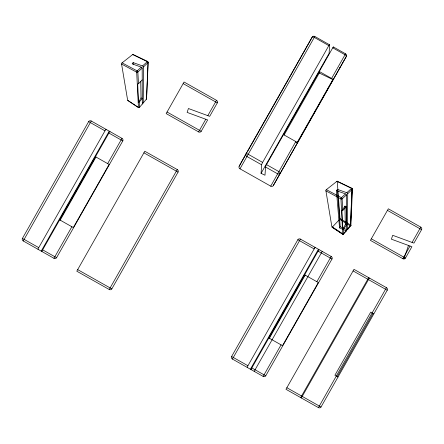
<?xml version="1.0" encoding="UTF-8"?>
<svg xmlns="http://www.w3.org/2000/svg" width="444" height="444" viewBox="0 0 444 444"><rect width="100%" height="100%" fill="white"/><g stroke="black" fill="none" stroke-linecap="round" stroke-linejoin="round"><path stroke-width="0.67" d="M143.251 102.886L143.451 66.939A1.132 1.049 28.8 0 0 142.518 66.023M347.513 229.665L347.719 193.723L352.431 189.111A0.977 0.905 28.8 0 0 352.042 188.328M147.591 61.439L132.856 54.39L121.911 63.02A1.77 1.637 28.8 0 0 121.589 63.67L121.573 64.041L136.752 72.211A1.388 1.282 28.8 0 0 137.657 72.233L142.18 68.132L142.319 104.035M342.885 234.321L332.206 227.173A1.11 1.027 28.8 0 0 332.406 227.006L343.129 234.099A1.321 1.221 28.8 0 0 343.379 234.238L346.609 230.752L346.442 194.916A1.154 1.066 28.8 0 0 345.499 193.995M146.492 99.106L148.168 62.332A0.977 0.905 28.8 0 0 147.78 61.55M337.412 189.388L340.226 226.767L346.864 229.715L350.194 225.807A2.237 2.07 28.8 0 0 350.532 225.225L351.937 188.295L337.118 181.169L326.179 189.799A1.77 1.637 28.8 0 0 325.852 190.448L331.929 227.106L342.701 234.249L340.931 198.451A2.348 2.176 28.8 0 1 341.314 197.785L345.51 193.895L336.424 190.648L337.412 189.388L346.792 192.702L351.859 188.217M347.486 229.753L350.893 225.53L352.431 189.138M261.061 173.349L261.655 164.807L246.797 156.421A1.959 1.815 28.8 0 1 245.982 153.879L312.215 37.085A1.959 1.815 28.8 0 1 314.818 36.475L329.676 44.861L329.082 53.402L261.061 173.349L264.985 175.23L265.556 167.011A1.965 0.327 -64.4 0 1 266.511 164.607L332.739 47.819A1.965 0.327 -64.4 0 1 333.572 47.075M284.138 134.948L319.258 73.021L319.364 71.523L331.59 78.427A1.959 0.744 29.6 0 1 332.872 79.548L297.069 142.679L295.832 142.086M148.168 62.376L148.035 62.643L147.852 62.138A1.437 1.332 28.8 0 0 147.23 61.572L132.567 54.512M350.571 225.086L350.577 225.047A0.605 0.561 28.8 0 1 350.904 225.508M350.882 225.619L350.888 225.574A0.699 0.649 28.8 0 1 350.832 225.774L350.832 225.741M403.912 258.957L408.48 245.515M314.818 36.475L239.988 168.809L270.723 186.164A1.959 1.815 28.8 0 0 273.326 185.548L346.364 56.366A1.959 1.815 28.8 0 0 345.554 53.824L331.59 78.427M239.988 168.809A1.959 1.815 28.8 0 1 239.172 166.267L245.982 153.879A1.959 0.744 29.6 0 1 248.052 154.19L262.609 162.41A1.965 0.327 -64.4 0 0 261.66 164.796M289.016 78.372L312.215 37.085A1.959 0.744 29.6 0 1 314.28 37.396L328.838 45.615A1.965 0.327 -64.4 0 1 329.67 44.872M270.723 186.164L295.793 141.558L283.561 134.649M273.326 185.548L346.364 56.366A1.959 0.744 29.6 0 0 345.016 54.751L332.739 47.819M110.012 131.602L109.768 131.707A3.591 3.319 28.8 0 0 109.435 132.073L42.113 250.782A3.385 3.13 28.8 0 0 41.941 251.326L41.991 251.554M106.11 129.398L105.866 129.504A3.591 3.319 28.8 0 0 105.539 129.87L38.195 248.612A3.385 3.13 28.8 0 0 38.04 249.123L38.09 249.35M314.718 247.968L247.38 366.711A3.385 3.13 28.8 0 0 247.225 367.227L247.28 367.449M318.947 249.8A3.591 3.319 28.8 0 0 318.626 250.172L251.282 368.914A3.385 3.13 28.8 0 0 251.126 369.425L251.182 369.652M22.416 238.417L88.65 121.623A1.959 1.815 28.8 0 1 91.253 121.012L121.989 138.367A1.959 1.815 28.8 0 1 122.799 140.909L56.571 257.698A1.959 1.815 28.8 0 1 53.968 258.314L23.232 240.959A1.959 1.815 28.8 0 1 22.416 238.417L38.684 247.602M23.232 240.959L91.253 121.012M41.22 251.115L109.241 131.169M60.19 220.152L95.987 157.021M53.968 258.314L71.867 226.745M107.67 163.614L121.989 138.367M109.23 289.51L177.25 169.564L144.805 151.243L76.784 271.195L109.23 289.51A1.959 1.815 28.8 0 0 111.833 288.894L178.061 172.106A1.959 1.815 28.8 0 0 177.25 169.564M198.607 131.907A1.959 1.815 28.8 0 0 201.21 131.291L207.642 119.941L187.124 112.399L188.439 108.525L209.685 116.339L217.316 102.88A1.959 1.815 28.8 0 0 216.506 100.338L184.06 82.023L166.161 113.586L198.607 131.907L205.777 119.258M207.82 115.651L216.506 100.338M239.172 166.267L247.025 152.42M247.708 151.215L288.334 79.576M262.609 162.41L328.838 45.615M231.607 356.515L297.835 239.727A1.959 1.815 28.8 0 1 300.438 239.111L331.174 256.466A1.959 1.815 28.8 0 1 331.99 259.007L265.756 375.796A1.959 1.815 28.8 0 1 263.153 376.412L232.417 359.057A1.959 1.815 28.8 0 1 231.607 356.515L247.874 365.701M232.417 359.057L300.438 239.111M250.405 369.214L318.426 249.267M269.375 338.25L305.172 275.119M254.19 371.351L322.211 251.404M263.153 376.412L281.058 344.849M316.855 281.718L331.174 256.466M300.671 397.591L368.692 277.644M301.337 397.968L369.358 278.022M318.415 407.609L386.435 287.662L353.99 269.347L285.969 389.294L318.415 407.609A1.959 1.815 28.8 0 0 321.018 406.998L387.246 290.204A1.959 1.815 28.8 0 0 386.435 287.662M402.869 258.686A1.959 1.815 28.8 0 0 405.472 258.069L411.904 246.725L391.386 239.177L392.701 235.303L413.952 243.118L421.584 229.659A1.959 1.815 28.8 0 0 420.768 227.117L388.322 208.802L370.424 240.365L402.869 258.686L410.04 246.037M412.088 242.43L420.768 227.117M337.224 376.556L373.027 313.425M141.042 97.952L142.313 98.507L139.227 102.031A0.827 0.766 28.8 0 1 138.561 102.259L141.042 97.952L140.737 81.418M344.96 206.094L345.304 224.736L342.824 229.049L341.947 210.734L344.96 206.094L346.486 206.688L346.575 225.286L343.49 228.81A0.827 0.766 28.8 0 1 342.824 229.037M346.431 230.886A0.638 0.588 28.8 0 1 346.009 230.725L339.549 227.9L340.226 226.767M147.597 61.439L142.53 65.923L133.145 62.61L132.157 63.869L141.242 67.111L137.046 71.007A2.348 2.176 28.8 0 0 136.674 71.673L138.434 107.47L127.661 100.327L121.573 64.041M139.422 107.454L142.352 103.946M143.223 102.969L146.548 98.995L148.019 62.66L143.451 66.939M345.959 230.775L343.129 234.099A1.238 1.143 28.8 0 1 342.89 234.327M332.412 227.006L339.688 219.336A1.682 1.554 28.8 0 0 340.015 218.775L337.24 181.191M142.219 79.903L138.495 83.7L137.823 71.501A1.809 1.676 28.8 0 0 137.235 70.94L122.078 62.854M341.952 210.717A1.06 0.982 28.8 0 0 342.762 210.484L346.486 206.688M346.442 194.916L341.924 199.017A1.388 1.282 28.8 0 1 341.02 198.99L325.835 190.826M315.296 247.502L315.051 247.602A3.591 3.319 28.8 0 0 314.724 247.968M345.304 224.736L346.575 225.286M319.258 73.021L332.872 79.548M336.835 181.291L351.987 188.561A0.705 0.649 28.8 0 1 352.469 189.105M326.346 189.632L341.497 197.719A1.809 1.676 28.8 0 1 342.08 198.279L342.757 210.478M333.577 47.064L345.554 53.824M183.167 83.6L217.316 102.88M387.429 210.378L421.584 229.659M266.511 164.613L278.788 171.545A1.959 0.744 29.6 0 1 280.136 173.16A1.959 1.815 28.8 0 1 277.533 173.776L265.556 167.011M167.055 112.01L201.21 131.291M371.317 238.789L405.472 258.069M88.65 121.623L104.917 130.808M108.819 133.011L122.799 140.909M143.912 152.825L178.061 172.106M297.835 239.727L314.102 248.906M318.004 251.11L331.99 259.007M353.097 270.923L387.246 290.204M373.826 313.88L370.712 312.121L334.909 375.252L338.023 377.012M42.585 249.806L56.571 257.698M77.678 269.613L111.833 288.894M251.776 367.904L265.756 375.796M286.863 387.712L321.018 406.998M340.049 218.565L350.577 225.014M339.688 219.336L350.194 225.807A0.982 0.91 28.8 0 0 350.521 225.946L352.114 188.916A1.437 1.332 28.8 0 0 351.493 188.356M127.722 100.427L138.473 107.559A0.722 0.666 28.8 0 0 139.055 107.676M336.424 190.648L339.549 227.9M133.145 62.61L133.272 64.263M138.561 102.264L137.684 83.955A1.06 0.982 28.8 0 0 138.5 83.705M343.49 228.81L343.706 234.155A0.771 0.716 28.8 0 1 342.707 234.243M139.227 102.031L139.438 107.376A0.771 0.716 28.8 0 1 138.445 107.465M305.4 49.478A1.959 1.815 28.8 0 1 305.716 49.079M339.765 67.738A1.959 1.815 28.8 0 1 339.555 68.759M295.793 141.558A1.959 0.744 29.6 0 1 297.069 142.679M141.231 67.216A1.154 1.066 28.8 0 1 142.213 68.132M143.068 103.041A0.577 0.533 28.8 0 1 142.657 102.88M146.625 98.796A0.699 0.649 28.8 0 1 146.564 98.995M139.333 107.542A0.733 0.677 28.8 0 1 139.138 107.653M347.33 229.826A0.577 0.533 28.8 0 1 346.919 229.659M343.317 234.454A0.722 0.666 28.8 0 1 342.74 234.343M346.781 192.801A1.132 1.049 28.8 0 1 347.752 193.717M343.595 234.321A0.733 0.677 28.8 0 1 343.401 234.432M95.438 156.71L59.64 219.841L73.316 227.561L109.113 164.435L95.438 156.71M304.623 274.814L268.825 337.94L282.501 345.665L318.304 282.534L304.623 274.814"/></g></svg>
